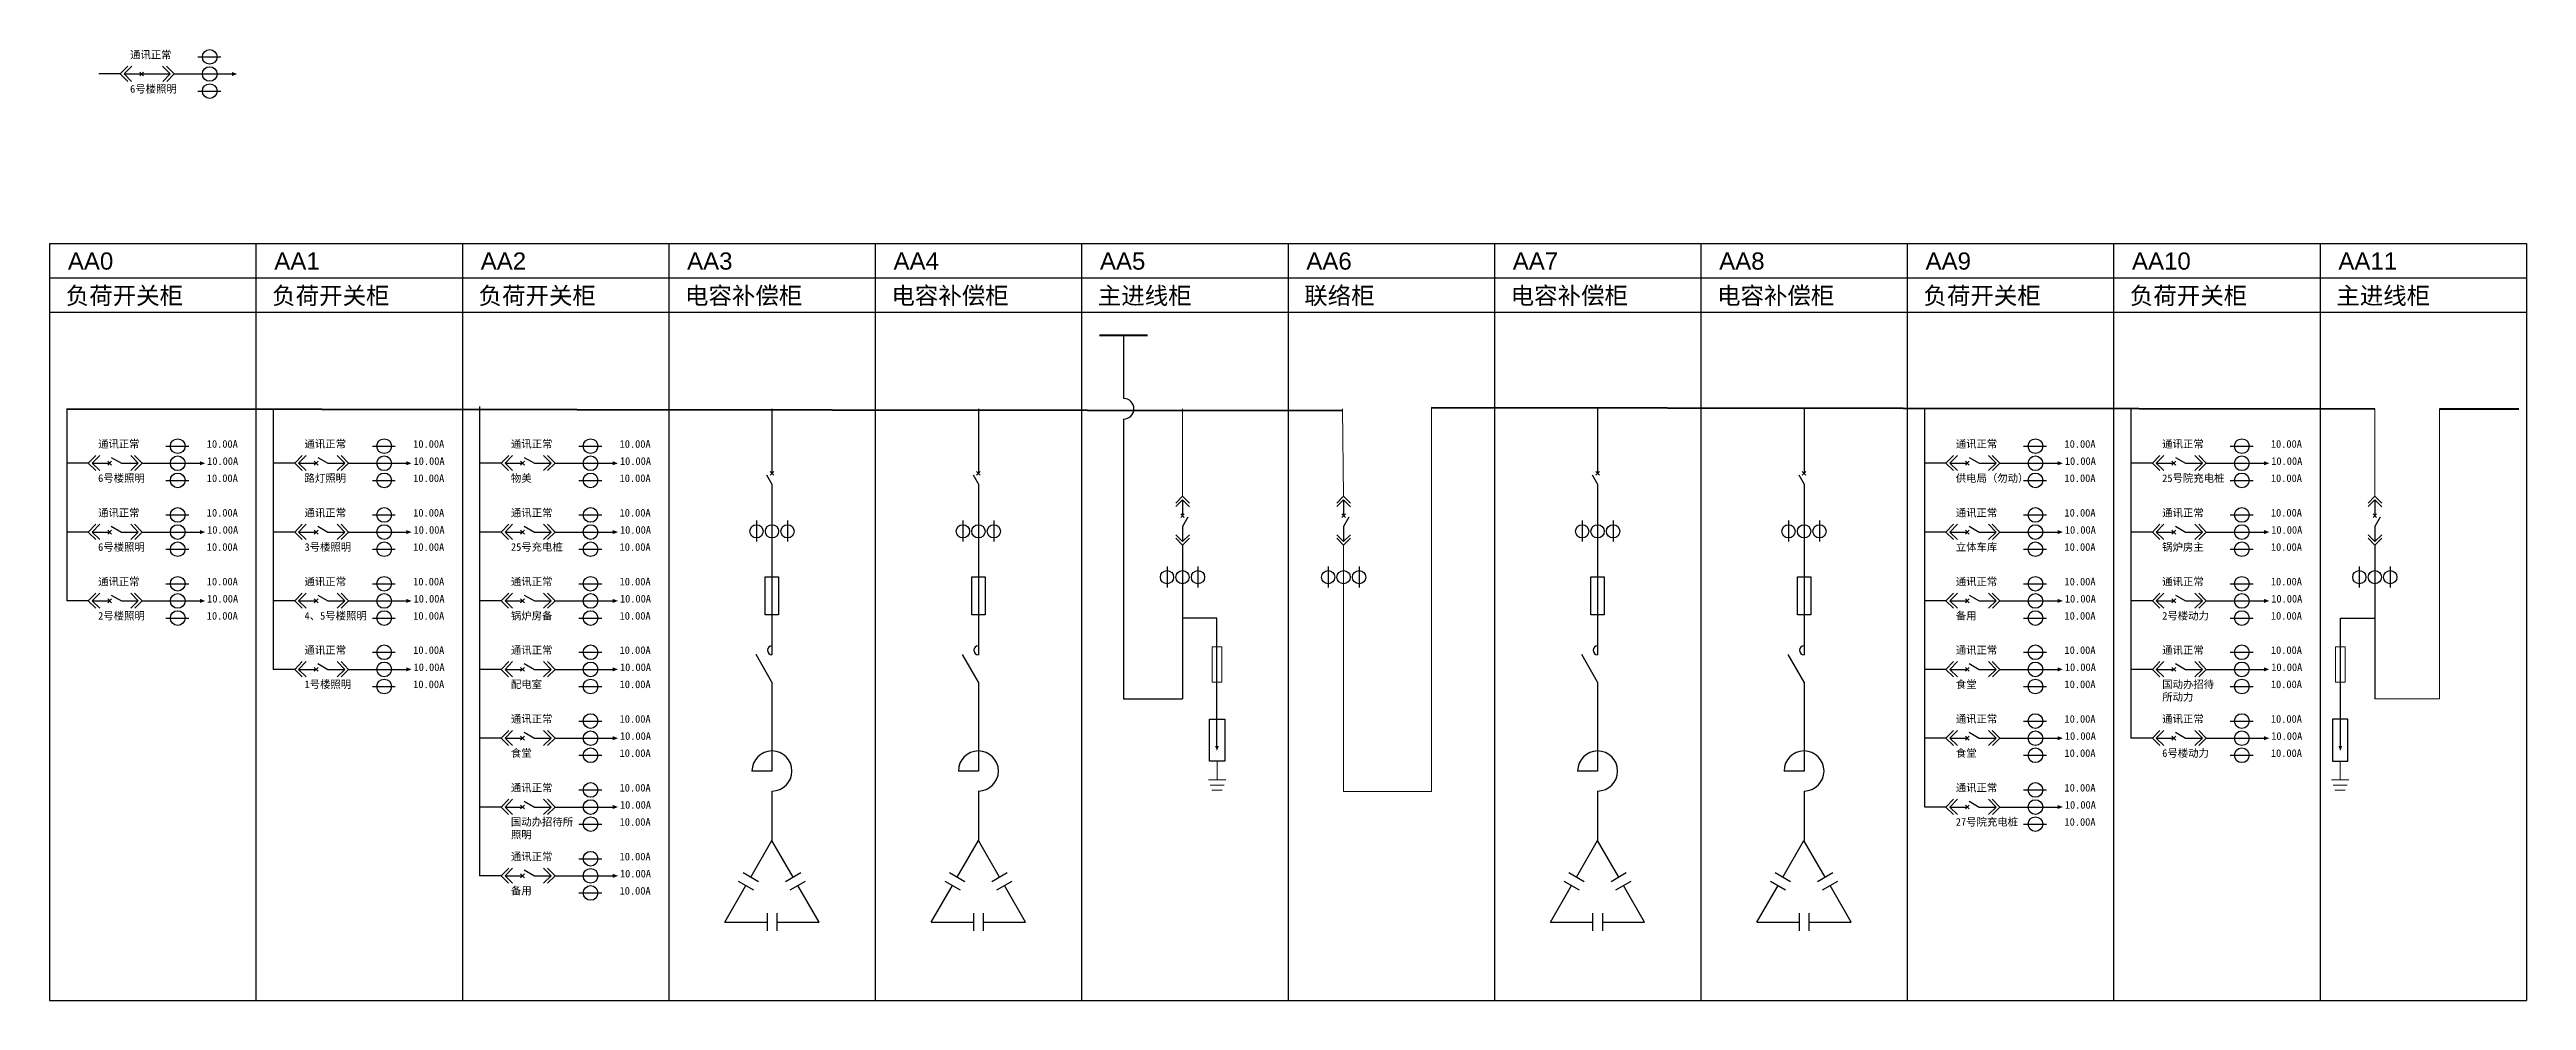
# Model space of a CAD drawing. Header units: millimetres. Extents: x 478 to 7678, y 322 to 3085.
import ezdxf

# ---------------------------------------------------------------- set-up
doc = ezdxf.new("R2010")
doc.units = ezdxf.units.MM
doc.styles.get("Standard").update_dxf_attribs({"font": 'arial.ttf'})

# ---------------------------------------------------------------- blocks, each defined once
blk = doc.blocks.new('*U1')
blk.add_line((0, 0), (0, -2200))
blk = doc.blocks.new('*U2')
at = {"color": 0, "linetype": 'ByBlock', "lineweight": -2, "transparency": 16777216}
for p in [(477.8, 2521.7), (1077.8, 2521.7), (1677.8, 2521.7), (2277.8, 2521.7), (2877.8, 2521.7), (3477.8, 2521.7), (4077.8, 2521.7), (4677.8, 2521.7), (5277.8, 2521.7), (5877.8, 2521.7), (6477.8, 2521.7), (7077.8, 2521.7), (7677.8, 2521.7)]:
    blk.add_blockref('*U1', p, dxfattribs=at)
blk = doc.blocks.new('配电抽屉')
h = blk.add_hatch(color=256)
h.dxf.hatch_style = 1
h.paths.add_polyline_path([(979.2, 3334.7), (979.2, 3324.1), (993.1, 3329.4)])
for p, q in [((685.5, 3329.4), (628.8, 3329.4)), ((705.5, 3349.8), (685.5, 3329.4)), ((685.5, 3329.4), (705.3, 3310)), ((715.8, 3349.8), (695.8, 3329.4)), ((695.8, 3329.4), (715.6, 3310)), ((695.8, 3329.4), (741.9, 3329.4)), ((736.8, 3324.3), (746.9, 3334.5)), ((746.9, 3324.3), (736.8, 3334.5)), ((746.1, 3344.9), (773, 3329.4)), ((773, 3329.4), (817.1, 3329.4)), ((797.1, 3349.8), (817.1, 3329.4)), ((817.1, 3329.4), (797.3, 3310)), ((807.4, 3349.8), (827.4, 3329.4)), ((827.4, 3329.4), (807.6, 3310)), ((827.4, 3329.4), (979.2, 3329.4)), ((889.8, 3374.4), (950.2, 3374.4)), ((889.8, 3284.4), (950.2, 3284.4))]:
    blk.add_line(p, q)
for centre in [(920.8, 3374.4), (920.8, 3329.4), (920.8, 3284.4)]:
    blk.add_circle(centre, 19.3)
blk = doc.blocks.new('电容补偿')
for p, q in [((2698.8, 2210.9), (2760, 2316.9)), ((2821.3, 2210.9), (2760, 2316.9)), ((2623.3, 2080), (2684.5, 2186.1)), ((2896.8, 2080), (2835.6, 2186.1)), ((2623.3, 2080), (2745.7, 2080)), ((2774.4, 2080), (2896.8, 2080))]:
    blk.add_line(p, q)
at = {"lineweight": 30}
for p, q in [((2662.2, 2198.9), (2706.7, 2173.2)), ((2676.6, 2223.7), (2721.1, 2198)), ((2799, 2198), (2843.5, 2223.7)), ((2813.4, 2173.2), (2857.9, 2198.9)), ((2745.7, 2105.7), (2745.7, 2054.3)), ((2774.4, 2105.7), (2774.4, 2054.3))]:
    blk.add_line(p, q, dxfattribs=at)

msp = doc.modelspace()

# ---------------------------------------------------------------- hatches: boundary and pattern name
h = msp.add_hatch(color=256)
h.dxf.hatch_style = 1
h.paths.add_polyline_path([(1007.9, 3020), (1007.9, 3008.3), (1023.2, 3014.2)])
h = msp.add_hatch(color=256)
h.dxf.hatch_style = 1
h.paths.add_polyline_path([(3876.6, 1060.9), (3866, 1060.9), (3871.3, 1047)])
h = msp.add_hatch(color=256)
h.dxf.hatch_style = 1
h.paths.add_polyline_path([(7131.4, 1060.9), (7142, 1060.9), (7136.7, 1047)])

# ---------------------------------------------------------------- linework, layer by layer
for p, q in [((705.4, 3036.7), (683.3, 3014.2)), ((716.8, 3036.7), (694.7, 3014.2)), ((806.6, 3036.7), (828.7, 3014.2)), ((818, 3036.7), (840.1, 3014.2)), ((909.1, 3063.9), (975.9, 3063.9)), ((683.3, 3014.2), (620.7, 3014.2)), ((683.3, 3014.2), (705.2, 2992.7)), ((694.7, 3014.2), (716.5, 2992.7)), ((694.7, 3014.2), (745.6, 3014.2)), ((740, 3008.6), (751.2, 3019.7)), ((751.2, 3008.6), (740, 3019.7)), ((780, 3014.2), (828.7, 3014.2)), ((828.7, 3014.2), (806.9, 2992.7)), ((840.1, 3014.2), (818.3, 2992.7)), ((840.1, 3014.2), (1007.9, 3014.2)), ((909.1, 2964.4), (975.9, 2964.4)), ((477.8, 2521.7), (7677.8, 2521.7)), ((477.8, 2421.7), (7677.8, 2421.7)), ((477.8, 2321.7), (7677.8, 2321.7)), ((527.8, 2041.3), (527.8, 1482.9)), ((1127.8, 2042.3), (1127.8, 1283.9)), ((1727.8, 2047.8), (1727.8, 683.9)), ((2577.8, 2041.3), (2577.8, 1853.7)), ((3177.8, 2041.3), (3177.8, 1853.7)), ((4977.8, 2041.3), (4977.8, 1853.7)), ((5577.8, 2041.3), (5577.8, 1853.7)), ((5927.8, 2043.3), (5927.8, 884.9)), ((6527.8, 2043.4), (6527.8, 1083.9)), ((2562.3, 1849.5), (2577.8, 1822.6)), ((2572.7, 1858.7), (2582.8, 1848.6)), ((2572.7, 1848.6), (2582.8, 1858.7)), ((2577.8, 1822.6), (2577.8, 1326.4)), ((3162.3, 1849.5), (3177.8, 1822.6)), ((3172.7, 1858.7), (3182.8, 1848.6)), ((3172.7, 1848.6), (3182.8, 1858.7)), ((3177.8, 1822.6), (3177.8, 1326.4)), ((4962.3, 1849.5), (4977.8, 1822.6)), ((4972.7, 1858.7), (4982.8, 1848.6)), ((4972.7, 1848.6), (4982.8, 1858.7)), ((4977.8, 1822.6), (4977.8, 1326.4)), ((5562.3, 1849.5), (5577.8, 1822.6)), ((5572.7, 1858.7), (5582.8, 1848.6)), ((5572.7, 1848.6), (5582.8, 1858.7)), ((5577.8, 1822.6), (5577.8, 1326.4)), ((3771.1, 1787), (3751.7, 1767.3)), ((3771.1, 1776.7), (3751.7, 1757)), ((3766.1, 1735.7), (3776.2, 1725.6)), ((3766.1, 1725.6), (3776.2, 1735.7)), ((3791.5, 1767), (3771.1, 1787)), ((3791.5, 1756.7), (3771.1, 1776.7)), ((3771.1, 1776.7), (3771.1, 1730.6)), ((4239.5, 1787), (4220.1, 1767.3)), ((4239.5, 1776.7), (4220.1, 1757)), ((4234.4, 1735.7), (4244.5, 1725.6)), ((4234.4, 1725.6), (4244.5, 1735.7)), ((4259.9, 1767), (4239.5, 1787)), ((4259.9, 1756.7), (4239.5, 1776.7)), ((4239.5, 1776.7), (4239.5, 1730.6)), ((7236.9, 1787), (7217.5, 1767.3)), ((7236.9, 1776.7), (7217.5, 1757)), ((7231.8, 1735.7), (7241.9, 1725.6)), ((7231.8, 1725.6), (7241.9, 1735.7)), ((7257.3, 1767), (7236.9, 1787)), ((7257.3, 1756.7), (7236.9, 1776.7)), ((7236.9, 1776.7), (7236.9, 1730.6)), ((2532.8, 1716.1), (2532.8, 1655.7)), ((2622.8, 1716.1), (2622.8, 1655.7)), ((3132.8, 1716.1), (3132.8, 1655.7)), ((3222.8, 1716.1), (3222.8, 1655.7)), ((3771.1, 1655.4), (3751.7, 1675.2)), ((3771.1, 1645.1), (3751.7, 1664.9)), ((3786.7, 1726.5), (3771.1, 1699.6)), ((3771.1, 1699.6), (3771.1, 1655.4)), ((3791.5, 1675.4), (3771.1, 1655.4)), ((3791.5, 1665.1), (3771.1, 1645.1)), ((4239.5, 1655.4), (4220.1, 1675.2)), ((4239.5, 1645.1), (4220.1, 1664.9)), ((4255, 1726.5), (4239.5, 1699.6)), ((4239.5, 1699.6), (4239.5, 1655.4)), ((4259.9, 1675.4), (4239.5, 1655.4)), ((4259.9, 1665.1), (4239.5, 1645.1)), ((4932.8, 1716.1), (4932.8, 1655.7)), ((5022.8, 1716.1), (5022.8, 1655.7)), ((5532.8, 1716.1), (5532.8, 1655.7)), ((5622.8, 1716.1), (5622.8, 1655.7)), ((7236.9, 1655.4), (7217.5, 1675.2)), ((7236.9, 1645.1), (7217.5, 1664.9)), ((7252.4, 1726.5), (7236.9, 1699.6)), ((7236.9, 1699.6), (7236.9, 1655.4)), ((7257.3, 1675.4), (7236.9, 1655.4)), ((7257.3, 1665.1), (7236.9, 1645.1)), ((3771.1, 1645.1), (3771.1, 1198.3)), ((7236.9, 1645.1), (7236.9, 1198.3)), ((3726.1, 1582.8), (3726.1, 1522.3)), ((3816.1, 1582.8), (3816.1, 1522.3)), ((4194.5, 1582.8), (4194.5, 1522.3)), ((4284.5, 1582.8), (4284.5, 1522.3)), ((7191.9, 1582.8), (7191.9, 1522.3)), ((7281.9, 1582.8), (7281.9, 1522.3)), ((2577.8, 1246.9), (2531.5, 1327.1)), ((3177.8, 1246.9), (3131.5, 1327.1)), ((4977.8, 1246.9), (4931.5, 1327.1)), ((5577.8, 1246.9), (5531.5, 1327.1)), ((2577.8, 1246.9), (2577.8, 988.5)), ((3177.8, 1246.9), (3177.8, 988.5)), ((4977.8, 1246.9), (4977.8, 988.5)), ((5577.8, 1246.9), (5577.8, 988.5)), ((2577.8, 988.5), (2519.6, 988.5)), ((3177.8, 988.5), (3119.6, 988.5)), ((4977.8, 988.5), (4919.6, 988.5)), ((5577.8, 988.5), (5519.6, 988.5)), ((2577.8, 930.3), (2577.8, 786.5)), ((3177.8, 930.3), (3177.8, 786.5)), ((4977.8, 930.3), (4977.8, 786.5)), ((5577.8, 930.3), (5577.8, 786.5)), ((477.8, 321.7), (7677.8, 321.7))]:
    msp.add_line(p, q)
at = {"color": 3}
msp.add_line((745.6, 3014.2), (780, 3014.2), dxfattribs=at)
at = {"lineweight": 40}
for p, q in [((3530.2, 2255), (3669.6, 2255)), ((4495, 2044.5), (7236.9, 2041.3)), ((7424.7, 2041.3), (7655.3, 2041.3))]:
    msp.add_line(p, q, dxfattribs=at)
at = {"lineweight": -3}
for p, q in [((3599.9, 2255), (3599.9, 2071.3)), ((3599.9, 2011.4), (3599.9, 1198.3)), ((3599.9, 1198.3), (3771.1, 1198.3))]:
    msp.add_line(p, q, dxfattribs=at)
at = {"linetype": 'Continuous', "lineweight": 40}
msp.add_line((527.8, 2041.3), (4236.5, 2036.7), dxfattribs=at)
at = {"lineweight": 0}
for p, q in [((3771.1, 1787), (3771.1, 2041.3)), ((4239.5, 1787), (4236.4, 2041.3)), ((4495, 928.6), (4495, 2044.5)), ((7236.9, 1787), (7236.9, 2041.3)), ((7424.7, 1198.3), (7424.7, 2041.3)), ((4239.5, 1645.1), (4239.5, 928.6)), ((7236.9, 1198.3), (7424.7, 1198.3)), ((3871.8, 1017.3), (3871.8, 962.9)), ((7136.2, 1017.3), (7136.2, 962.9)), ((3846.8, 962.8), (3896.8, 962.8)), ((3851.8, 947.8), (3891.8, 947.8)), ((7161.2, 962.8), (7111.2, 962.8)), ((7156.2, 947.8), (7116.2, 947.8)), ((3856.8, 932.8), (3886.8, 932.8)), ((4239.5, 928.6), (4495, 928.6)), ((7151.2, 932.8), (7121.2, 932.8))]:
    msp.add_line(p, q, dxfattribs=at)
at = {"lineweight": 30}
for p, q in [((3871.1, 1432.7), (3771.1, 1432.7)), ((3871.1, 1060.6), (3871.1, 1432.7)), ((7136.8, 1060.6), (7136.8, 1432.7)), ((7136.8, 1432.7), (7236.9, 1432.7))]:
    msp.add_line(p, q, dxfattribs=at)
for points in [[(2558.4, 1552.5), (2597.2, 1552.5), (2597.2, 1442), (2558.4, 1442)], [(3158.4, 1552.5), (3197.2, 1552.5), (3197.2, 1442), (3158.4, 1442)], [(4958.4, 1552.5), (4997.2, 1552.5), (4997.2, 1442), (4958.4, 1442)], [(5558.4, 1552.5), (5597.2, 1552.5), (5597.2, 1442), (5558.4, 1442)]]:
    msp.add_lwpolyline(points, close=True)
at = {"lineweight": 0}
for points in [[(3857, 1349.1), (3885.3, 1349.1), (3885.3, 1246.7), (3857, 1246.7)], [(7151, 1349.1), (7122.7, 1349.1), (7122.7, 1246.7), (7151, 1246.7)]]:
    msp.add_lwpolyline(points, close=True, dxfattribs=at)
at = {"lineweight": -3}
for points in [[(3849.8, 1138.9), (3893.7, 1138.9), (3893.7, 1017.3), (3849.8, 1017.3)], [(7158.2, 1138.9), (7114.3, 1138.9), (7114.3, 1017.3), (7158.2, 1017.3)]]:
    msp.add_lwpolyline(points, close=True, dxfattribs=at)
for centre, radius in [((943.3, 3063.9), 21.3), ((943.3, 3014.2), 21.3), ((943.3, 2964.4), 21.3), ((2532.8, 1685.1), 19.3), ((2577.8, 1685.1), 19.3), ((2622.8, 1685.1), 19.3), ((3132.8, 1685.1), 19.3), ((3177.8, 1685.1), 19.3), ((3222.8, 1685.1), 19.3), ((4932.8, 1685.1), 19.3), ((4977.8, 1685.1), 19.3), ((5022.8, 1685.1), 19.3), ((5532.8, 1685.1), 19.3), ((5577.8, 1685.1), 19.3), ((5622.8, 1685.1), 19.3), ((3726.1, 1551.8), 19.3), ((3771.1, 1551.8), 19.3), ((3816.1, 1551.8), 19.3), ((4194.5, 1551.8), 19.3), ((4239.5, 1551.8), 19.3), ((4284.5, 1551.8), 19.3), ((7191.9, 1551.8), 19.3), ((7236.9, 1551.8), 19.3), ((7281.9, 1551.8), 19.3)]:
    msp.add_circle(centre, radius)
msp.add_arc((3599.9, 2041.3), 29.9, 270, 90, dxfattribs=at)
for centre, radius, start, end in [((2577.8, 1339.5), 13, 90, 270), ((3177.8, 1339.5), 13, 90, 270), ((4977.8, 1339.5), 13, 90, 270), ((5577.8, 1339.5), 13, 90, 270), ((2577.8, 988.5), 58.2, 270, 180), ((3177.8, 988.5), 58.2, 270, 180), ((4977.8, 988.5), 58.2, 270, 180), ((5577.8, 988.5), 58.2, 270, 180)]:
    msp.add_arc(centre, radius, start, end)

# ---------------------------------------------------------------- block references
for name, p in [('*U2', (0, 0)), ('电容补偿', (-182.3, -1530.4)), ('电容补偿', (417.7, -1530.4)), ('电容补偿', (2217.7, -1530.4)), ('电容补偿', (2817.7, -1530.4))]:
    msp.add_blockref(name, p)
at = {"xscale": 1.105184345390656, "yscale": 1.105184345390656, "zscale": 1.105184345390656}
for p in [(-167.2, -1796.7), (432.8, -1796.7), (1032.8, -1796.7), (5232.8, -1796.7), (5832.8, -1796.7), (-167.2, -1996.7), (432.8, -1996.7), (1032.8, -1996.7), (5232.8, -1996.7), (5832.8, -1996.7), (-167.2, -2196.7), (432.8, -2196.7), (1032.8, -2196.7), (5232.8, -2196.7), (5832.8, -2196.7), (432.8, -2395.7), (1032.8, -2395.7), (5232.8, -2395.7), (5832.8, -2395.7), (1032.8, -2595.7), (5232.8, -2595.7), (5832.8, -2595.7), (1032.8, -2795.7), (5232.8, -2795.7), (1032.8, -2995.7)]:
    msp.add_blockref('配电抽屉', p, dxfattribs=at)

# ---------------------------------------------------------------- texts
at = {"attachment_point": 1}
for s, width, gutter_width, insert, char_height in [('{\\fSimSun|b0|i0|c134|p2;通讯正常}', 240.155, 13.8, (711.9, 3081.3), 22.104), ('{\\fSimSun|b0|i0|c134|p2;6号楼照明}', 240.155, 13.8, (711.9, 2981.9), 22.104), ('AA0', 212.755, 12.5, (531.1, 2495.6), 50), ('AA1', 212.755, 12.5, (1131.1, 2495.6), 50), ('AA2', 212.755, 12.5, (1731.1, 2495.6), 50), ('AA3', 212.755, 12.5, (2331.1, 2495.6), 50), ('AA4', 212.755, 12.5, (2931.1, 2495.6), 50), ('AA5', 212.755, 12.5, (3531.1, 2495.6), 50), ('AA6', 212.755, 12.5, (4131.1, 2495.6), 50), ('AA7', 212.755, 12.5, (4731.1, 2495.6), 50), ('AA8', 212.755, 12.5, (5331.1, 2495.6), 50), ('AA9', 212.755, 12.5, (5931.1, 2495.6), 50), ('AA10', 212.755, 12.5, (6531.1, 2495.6), 50), ('AA11', 212.755, 12.5, (7131.1, 2495.6), 50), ('{\\fSimSun|b0|i0|c134|p2;负荷开关柜}', 367.727, 12.5, (525, 2395), 50), ('{\\fSimSun|b0|i0|c134|p2;负荷开关柜}', 367.727, 12.5, (1125, 2395), 50), ('{\\fSimSun|b0|i0|c134|p2;负荷开关柜}', 367.727, 12.5, (1725, 2395), 50), ('{\\fSimSun|b0|i0|c134|p2;电容补偿柜}', 367.727, 12.5, (2325, 2395), 50), ('{\\fSimSun|b0|i0|c134|p2;电容补偿柜}', 367.727, 12.5, (2925, 2395), 50), ('{\\fSimSun|b0|i0|c134|p2;主进线柜}', 367.727, 12.5, (3525, 2395), 50), ('{\\fSimSun|b0|i0|c134|p2;联络柜}', 367.727, 12.5, (4125, 2395), 50), ('{\\fSimSun|b0|i0|c134|p2;电容补偿柜}', 367.727, 12.5, (4725, 2395), 50), ('{\\fSimSun|b0|i0|c134|p2;电容补偿柜}', 367.727, 12.5, (5325, 2395), 50), ('{\\fSimSun|b0|i0|c134|p2;负荷开关柜}', 367.727, 12.5, (5925, 2395), 50), ('{\\fSimSun|b0|i0|c134|p2;负荷开关柜}', 367.727, 12.5, (6525, 2395), 50), ('{\\fSimSun|b0|i0|c134|p2;主进线柜}', 367.727, 12.5, (7125, 2395), 50), ('{\\fSimSun|b0|i0|c134|p2;通讯正常}', 240.155, 13.8, (619, 1950.1), 22.104), ('{\\fSimSun|b0|i0|c134|p2;10.00A}', 240.155, 13.8, (934.9, 1950.1), 22.104), ('{\\fSimSun|b0|i0|c134|p2;通讯正常}', 240.155, 13.8, (1219, 1950.1), 22.104), ('{\\fSimSun|b0|i0|c134|p2;10.00A}', 240.155, 13.8, (1534.9, 1950.1), 22.104), ('{\\fSimSun|b0|i0|c134|p2;通讯正常}', 240.155, 13.8, (1819, 1950.1), 22.104), ('{\\fSimSun|b0|i0|c134|p2;10.00A}', 240.155, 13.8, (2134.9, 1950.1), 22.104), ('{\\fSimSun|b0|i0|c134|p2;通讯正常}', 240.155, 13.8, (6019, 1950.1), 22.104), ('{\\fSimSun|b0|i0|c134|p2;10.00A}', 240.155, 13.8, (6334.9, 1950.1), 22.104), ('{\\fSimSun|b0|i0|c134|p2;通讯正常}', 240.155, 13.8, (6619, 1950.1), 22.104), ('{\\fSimSun|b0|i0|c134|p2;10.00A}', 240.155, 13.8, (6934.9, 1950.1), 22.104), ('{\\fSimSun|b0|i0|c134|p2;10.00A}', 240.155, 13.8, (935.9, 1900.3), 22.104), ('{\\fSimSun|b0|i0|c134|p2;10.00A}', 240.155, 13.8, (1535.9, 1900.3), 22.104), ('{\\fSimSun|b0|i0|c134|p2;10.00A}', 240.155, 13.8, (2135.9, 1900.3), 22.104), ('{\\fSimSun|b0|i0|c134|p2;10.00A}', 240.155, 13.8, (6335.9, 1900.3), 22.104), ('{\\fSimSun|b0|i0|c134|p2;10.00A}', 240.155, 13.8, (6935.9, 1900.3), 22.104), ('{\\fSimSun|b0|i0|c134|p2;6号楼照明}', 240.155, 13.8, (619, 1850.6), 22.104), ('{\\fSimSun|b0|i0|c134|p2;10.00A}', 240.155, 13.8, (934.9, 1850.6), 22.104), ('{\\fSimSun|b0|i0|c134|p2;路灯照明}', 240.155, 13.8, (1219, 1850.6), 22.104), ('{\\fSimSun|b0|i0|c134|p2;10.00A}', 240.155, 13.8, (1534.9, 1850.6), 22.104), ('{\\fSimSun|b0|i0|c134|p2;物美}', 240.155, 13.8, (1819, 1850.6), 22.104), ('{\\fSimSun|b0|i0|c134|p2;10.00A}', 240.155, 13.8, (2134.9, 1850.6), 22.104), ('{\\fSimSun|b0|i0|c134|p2;供电局（勿动）}', 240.155, 13.8, (6019, 1850.6), 22.104), ('{\\fSimSun|b0|i0|c134|p2;10.00A}', 240.155, 13.8, (6334.9, 1850.6), 22.104), ('{\\fSimSun|b0|i0|c134|p2;25号院充电桩}', 240.155, 13.8, (6619, 1850.6), 22.104), ('{\\fSimSun|b0|i0|c134|p2;10.00A}', 240.155, 13.8, (6934.9, 1850.6), 22.104), ('{\\fSimSun|b0|i0|c134|p2;通讯正常}', 240.155, 13.8, (619, 1750.1), 22.104), ('{\\fSimSun|b0|i0|c134|p2;10.00A}', 240.155, 13.8, (934.9, 1750.1), 22.104), ('{\\fSimSun|b0|i0|c134|p2;通讯正常}', 240.155, 13.8, (1219, 1750.1), 22.104), ('{\\fSimSun|b0|i0|c134|p2;10.00A}', 240.155, 13.8, (1534.9, 1750.1), 22.104), ('{\\fSimSun|b0|i0|c134|p2;通讯正常}', 240.155, 13.8, (1819, 1750.1), 22.104), ('{\\fSimSun|b0|i0|c134|p2;10.00A}', 240.155, 13.8, (2134.9, 1750.1), 22.104), ('{\\fSimSun|b0|i0|c134|p2;通讯正常}', 240.155, 13.8, (6019, 1750.1), 22.104), ('{\\fSimSun|b0|i0|c134|p2;10.00A}', 240.155, 13.8, (6334.9, 1750.1), 22.104), ('{\\fSimSun|b0|i0|c134|p2;通讯正常}', 240.155, 13.8, (6619, 1750.1), 22.104), ('{\\fSimSun|b0|i0|c134|p2;10.00A}', 240.155, 13.8, (6934.9, 1750.1), 22.104), ('{\\fSimSun|b0|i0|c134|p2;10.00A}', 240.155, 13.8, (935.9, 1700.3), 22.104), ('{\\fSimSun|b0|i0|c134|p2;10.00A}', 240.155, 13.8, (1535.9, 1700.3), 22.104), ('{\\fSimSun|b0|i0|c134|p2;10.00A}', 240.155, 13.8, (2135.9, 1700.3), 22.104), ('{\\fSimSun|b0|i0|c134|p2;10.00A}', 240.155, 13.8, (6335.9, 1700.3), 22.104), ('{\\fSimSun|b0|i0|c134|p2;10.00A}', 240.155, 13.8, (6935.9, 1700.3), 22.104), ('{\\fSimSun|b0|i0|c134|p2;6号楼照明}', 240.155, 13.8, (619, 1650.6), 22.104), ('{\\fSimSun|b0|i0|c134|p2;10.00A}', 240.155, 13.8, (934.9, 1650.6), 22.104), ('{\\fSimSun|b0|i0|c134|p2;3号楼照明}', 240.155, 13.8, (1219, 1650.6), 22.104), ('{\\fSimSun|b0|i0|c134|p2;10.00A}', 240.155, 13.8, (1534.9, 1650.6), 22.104), ('{\\fSimSun|b0|i0|c134|p2;25号充电桩}', 240.155, 13.8, (1819, 1650.6), 22.104), ('{\\fSimSun|b0|i0|c134|p2;10.00A}', 240.155, 13.8, (2134.9, 1650.6), 22.104), ('{\\fSimSun|b0|i0|c134|p2;立体车库}', 240.155, 13.8, (6019, 1650.6), 22.104), ('{\\fSimSun|b0|i0|c134|p2;10.00A}', 240.155, 13.8, (6334.9, 1650.6), 22.104), ('{\\fSimSun|b0|i0|c134|p2;锅炉房主}', 240.155, 13.8, (6619, 1650.6), 22.104), ('{\\fSimSun|b0|i0|c134|p2;10.00A}', 240.155, 13.8, (6934.9, 1650.6), 22.104), ('{\\fSimSun|b0|i0|c134|p2;通讯正常}', 240.155, 13.8, (619, 1550.1), 22.104), ('{\\fSimSun|b0|i0|c134|p2;10.00A}', 240.155, 13.8, (934.9, 1550.1), 22.104), ('{\\fSimSun|b0|i0|c134|p2;通讯正常}', 240.155, 13.8, (1219, 1550.1), 22.104), ('{\\fSimSun|b0|i0|c134|p2;10.00A}', 240.155, 13.8, (1534.9, 1550.1), 22.104), ('{\\fSimSun|b0|i0|c134|p2;通讯正常}', 240.155, 13.8, (1819, 1550.1), 22.104), ('{\\fSimSun|b0|i0|c134|p2;10.00A}', 240.155, 13.8, (2134.9, 1550.1), 22.104), ('{\\fSimSun|b0|i0|c134|p2;通讯正常}', 240.155, 13.8, (6019, 1550.1), 22.104), ('{\\fSimSun|b0|i0|c134|p2;10.00A}', 240.155, 13.8, (6334.9, 1550.1), 22.104), ('{\\fSimSun|b0|i0|c134|p2;通讯正常}', 240.155, 13.8, (6619, 1550.1), 22.104), ('{\\fSimSun|b0|i0|c134|p2;10.00A}', 240.155, 13.8, (6934.9, 1550.1), 22.104), ('{\\fSimSun|b0|i0|c134|p2;2号楼照明}', 240.155, 13.8, (619, 1450.6), 22.104), ('{\\fSimSun|b0|i0|c134|p2;10.00A}', 240.155, 13.8, (934.9, 1450.6), 22.104), ('{\\fSimSun|b0|i0|c134|p2;10.00A}', 240.155, 13.8, (935.9, 1500.3), 22.104), ('{\\fSimSun|b0|i0|c134|p2;4、5号楼照明}', 240.155, 13.8, (1219, 1450.6), 22.104), ('{\\fSimSun|b0|i0|c134|p2;10.00A}', 240.155, 13.8, (1534.9, 1450.6), 22.104), ('{\\fSimSun|b0|i0|c134|p2;10.00A}', 240.155, 13.8, (1535.9, 1500.3), 22.104), ('{\\fSimSun|b0|i0|c134|p2;锅炉房备}', 240.155, 13.8, (1819, 1450.6), 22.104), ('{\\fSimSun|b0|i0|c134|p2;10.00A}', 240.155, 13.8, (2134.9, 1450.6), 22.104), ('{\\fSimSun|b0|i0|c134|p2;10.00A}', 240.155, 13.8, (2135.9, 1500.3), 22.104), ('{\\fSimSun|b0|i0|c134|p2;备用}', 240.155, 13.8, (6019, 1450.6), 22.104), ('{\\fSimSun|b0|i0|c134|p2;10.00A}', 240.155, 13.8, (6334.9, 1450.6), 22.104), ('{\\fSimSun|b0|i0|c134|p2;10.00A}', 240.155, 13.8, (6335.9, 1500.3), 22.104), ('{\\fSimSun|b0|i0|c134|p2;2号楼动力}', 240.155, 13.8, (6619, 1450.6), 22.104), ('{\\fSimSun|b0|i0|c134|p2;10.00A}', 240.155, 13.8, (6934.9, 1450.6), 22.104), ('{\\fSimSun|b0|i0|c134|p2;10.00A}', 240.155, 13.8, (6935.9, 1500.3), 22.104), ('{\\fSimSun|b0|i0|c134|p2;通讯正常}', 240.155, 13.8, (1219, 1351), 22.104), ('{\\fSimSun|b0|i0|c134|p2;10.00A}', 240.155, 13.8, (1534.9, 1351), 22.104), ('{\\fSimSun|b0|i0|c134|p2;10.00A}', 240.155, 13.8, (1535.9, 1301.3), 22.104), ('{\\fSimSun|b0|i0|c134|p2;通讯正常}', 240.155, 13.8, (1819, 1351), 22.104), ('{\\fSimSun|b0|i0|c134|p2;10.00A}', 240.155, 13.8, (2134.9, 1351), 22.104), ('{\\fSimSun|b0|i0|c134|p2;10.00A}', 240.155, 13.8, (2135.9, 1301.3), 22.104), ('{\\fSimSun|b0|i0|c134|p2;通讯正常}', 240.155, 13.8, (6019, 1351), 22.104), ('{\\fSimSun|b0|i0|c134|p2;10.00A}', 240.155, 13.8, (6334.9, 1351), 22.104), ('{\\fSimSun|b0|i0|c134|p2;10.00A}', 240.155, 13.8, (6335.9, 1301.3), 22.104), ('{\\fSimSun|b0|i0|c134|p2;通讯正常}', 240.155, 13.8, (6619, 1351), 22.104), ('{\\fSimSun|b0|i0|c134|p2;10.00A}', 240.155, 13.8, (6934.9, 1351), 22.104), ('{\\fSimSun|b0|i0|c134|p2;10.00A}', 240.155, 13.8, (6935.9, 1301.3), 22.104), ('{\\fSimSun|b0|i0|c134|p2;1号楼照明}', 240.155, 13.8, (1219, 1251.6), 22.104), ('{\\fSimSun|b0|i0|c134|p2;10.00A}', 240.155, 13.8, (1534.9, 1251.6), 22.104), ('{\\fSimSun|b0|i0|c134|p2;配电室}', 240.155, 13.8, (1819, 1251.6), 22.104), ('{\\fSimSun|b0|i0|c134|p2;10.00A}', 240.155, 13.8, (2134.9, 1251.6), 22.104), ('{\\fSimSun|b0|i0|c134|p2;食堂}', 240.155, 13.8, (6019, 1251.6), 22.104), ('{\\fSimSun|b0|i0|c134|p2;10.00A}', 240.155, 13.8, (6334.9, 1251.6), 22.104), ('{\\fSimSun|b0|i0|c134|p2;国动办招待所动力}', 170.242, 13.8, (6619, 1251.6), 22.104), ('{\\fSimSun|b0|i0|c134|p2;10.00A}', 240.155, 13.8, (6934.9, 1251.6), 22.104), ('{\\fSimSun|b0|i0|c134|p2;通讯正常}', 240.155, 13.8, (1819, 1151), 22.104), ('{\\fSimSun|b0|i0|c134|p2;通讯正常}', 240.155, 13.8, (6019, 1151), 22.104), ('{\\fSimSun|b0|i0|c134|p2;通讯正常}', 240.155, 13.8, (6619, 1151), 22.104), ('{\\fSimSun|b0|i0|c134|p2;10.00A}', 240.155, 13.8, (2134.9, 1151), 22.104), ('{\\fSimSun|b0|i0|c134|p2;10.00A}', 240.155, 13.8, (2135.9, 1101.3), 22.104), ('{\\fSimSun|b0|i0|c134|p2;10.00A}', 240.155, 13.8, (6334.9, 1151), 22.104), ('{\\fSimSun|b0|i0|c134|p2;10.00A}', 240.155, 13.8, (6335.9, 1101.3), 22.104), ('{\\fSimSun|b0|i0|c134|p2;10.00A}', 240.155, 13.8, (6934.9, 1151), 22.104), ('{\\fSimSun|b0|i0|c134|p2;10.00A}', 240.155, 13.8, (6935.9, 1101.3), 22.104), ('{\\fSimSun|b0|i0|c134|p2;食堂}', 240.155, 13.8, (1819, 1051.6), 22.104), ('{\\fSimSun|b0|i0|c134|p2;10.00A}', 240.155, 13.8, (2134.9, 1051.6), 22.104), ('{\\fSimSun|b0|i0|c134|p2;食堂}', 240.155, 13.8, (6019, 1051.6), 22.104), ('{\\fSimSun|b0|i0|c134|p2;10.00A}', 240.155, 13.8, (6334.9, 1051.6), 22.104), ('{\\fSimSun|b0|i0|c134|p2;6号楼动力}', 240.155, 13.8, (6619, 1051.6), 22.104), ('{\\fSimSun|b0|i0|c134|p2;10.00A}', 240.155, 13.8, (6934.9, 1051.6), 22.104), ('{\\fSimSun|b0|i0|c134|p2;通讯正常}', 240.155, 13.8, (1819, 951), 22.104), ('{\\fSimSun|b0|i0|c134|p2;10.00A}', 240.155, 13.8, (2134.9, 951), 22.104), ('{\\fSimSun|b0|i0|c134|p2;通讯正常}', 240.155, 13.8, (6019, 951), 22.104), ('{\\fSimSun|b0|i0|c134|p2;10.00A}', 240.155, 13.8, (6334.9, 951), 22.104), ('{\\fSimSun|b0|i0|c134|p2;10.00A}', 240.155, 13.8, (2135.9, 901.3), 22.104), ('{\\fSimSun|b0|i0|c134|p2;10.00A}', 240.155, 13.8, (6335.9, 901.3), 22.104), ('{\\fSimSun|b0|i0|c134|p2;国动办招待所照明}', 182.506, 13.8, (1819, 851.6), 22.104), ('{\\fSimSun|b0|i0|c134|p2;10.00A}', 240.155, 13.8, (2134.9, 851.6), 22.104), ('{\\fSimSun|b0|i0|c134|p2;27号院充电桩}', 229.719, 13.8, (6019, 851.6), 22.104), ('{\\fSimSun|b0|i0|c134|p2;10.00A}', 240.155, 13.8, (6334.9, 851.6), 22.104), ('{\\fSimSun|b0|i0|c134|p2;通讯正常}', 240.155, 13.8, (1819, 751), 22.104), ('{\\fSimSun|b0|i0|c134|p2;10.00A}', 240.155, 13.8, (2134.9, 751), 22.104), ('{\\fSimSun|b0|i0|c134|p2;备用}', 240.155, 13.8, (1819, 651.6), 22.104), ('{\\fSimSun|b0|i0|c134|p2;10.00A}', 240.155, 13.8, (2134.9, 651.6), 22.104), ('{\\fSimSun|b0|i0|c134|p2;10.00A}', 240.155, 13.8, (2135.9, 701.3), 22.104)]:
    msp.add_mtext_dynamic_manual_height_columns(s, width=width, gutter_width=gutter_width, heights=[0], dxfattribs=dict(at, insert=insert, char_height=char_height))

doc.saveas('drawing.dxf')
